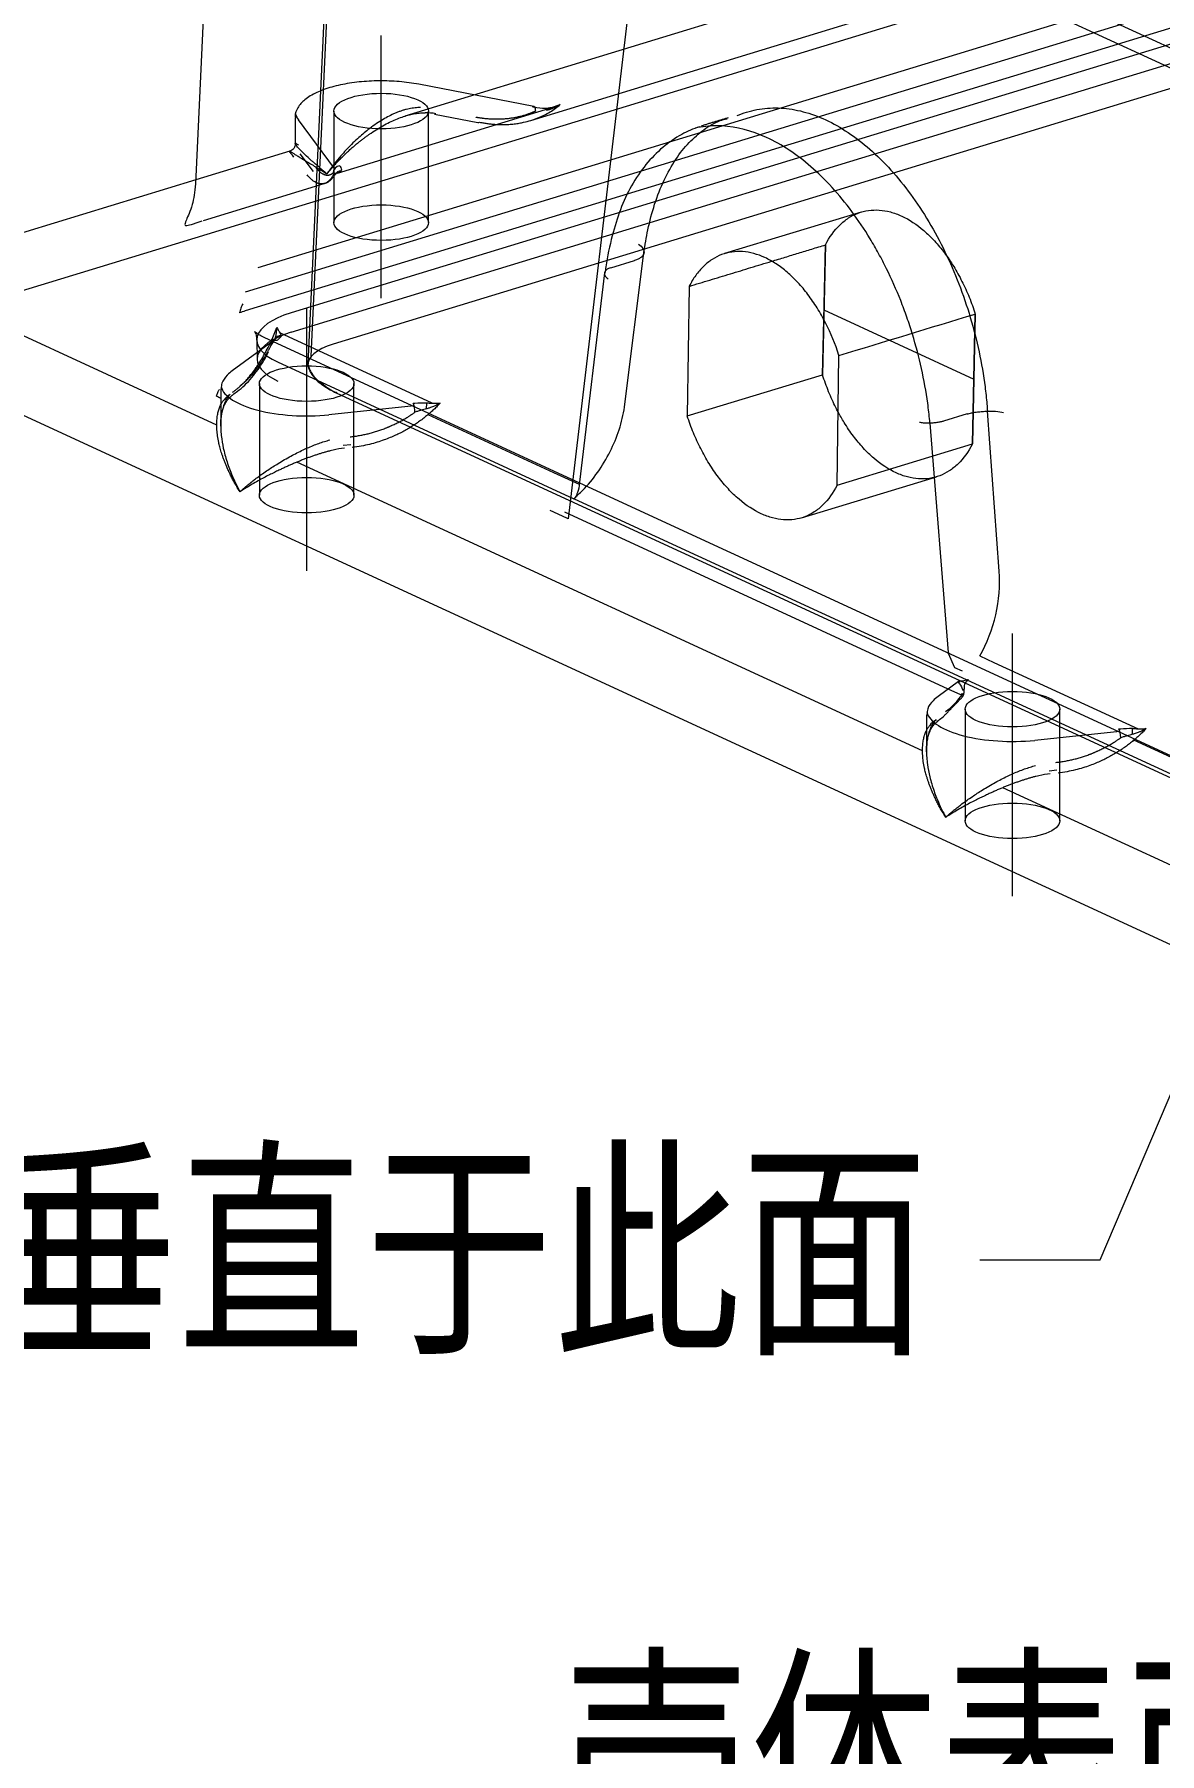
# Model space of a CAD drawing. Header units: millimetres. Extents: x 2028 to 3302, y -96 to 792.
# Drawn here: x 2811.7 to 2877.2, y 480.2 to 580.2 of the extents above; entities that cross this region are included whole.
import ezdxf

# ---------------------------------------------------------------- set-up
doc = ezdxf.new("R2010")
doc.units = ezdxf.units.MM
doc.layers.get('0').update_dxf_attribs({"linetype": 'CONTINUOUS'})
doc.layers.get('Defpoints').update_dxf_attribs({"linetype": 'CONTINUOUS'})
doc.styles.get("Standard").update_dxf_attribs({"font": '', "width": 0.8})
doc.styles.get('Standard').set_extended_font_data('SimSun')
doc.dimstyles.new('111$3', dxfattribs={"dimtxt": 10, "dimasz": 7, "dimexe": 1.6, "dimexo": 0.8, "dimgap": 1, "dimtad": 1, "dimtih": 1, "dimtoh": 1, "dimzin": 0, "dimdsep": 46, "dimtxsty": 'Standard', "dimcen": 0, "dimclrd": 3, "dimclre": 3, "dimclrt": 3, "dimadec": 0, "dimazin": 0, "dimtfac": 1, "dimtmove": 0, "dimatfit": 3, "dimfxl": 1, "dimtolj": 1, "dimlwd": 9, "dimlwe": 9, "dimarcsym": 0})

# ---------------------------------------------------------------- blocks, each defined once
blk = doc.blocks.new('*D21')
at = {"color": 3, "lineweight": 9, "transparency": 16777216}
for p, q in [((2873.691, 508.956), (2883.803, 532.724)), ((2866.691, 508.956), (2873.691, 508.956))]:
    blk.add_line(p, q, dxfattribs=at)
at = {"color": 3, "lineweight": 18, "transparency": 16777216}
blk.add_solid([(2882.729, 533.181), (2884.876, 532.268), (2886.543, 539.166)], dxfattribs=at)
at = {"layer": 'Defpoints', "color": 0, "lineweight": 18, "transparency": 16777216}
for p in [(2886.543, 539.166), (2827.987, 401.53)]:
    blk.add_point(p, dxfattribs=at)
at = {"color": 3, "lineweight": 18, "transparency": 16777216, "insert": (2809.18, 508.956), "char_height": 10, "attachment_point": 5}
blk.add_mtext('\\A1;PG16螺纹孔垂直于此面', dxfattribs=at)
blk = doc.blocks.new('*D22')
at = {"color": 3, "lineweight": 9, "transparency": 16777216}
for p, q in [((3010.863, 479.411), (3017.567, 494.586)), ((3003.863, 479.411), (3010.863, 479.411))]:
    blk.add_line(p, q, dxfattribs=at)
at = {"color": 3, "lineweight": 18, "transparency": 16777216}
blk.add_solid([(3016.5, 495.058), (3018.634, 494.115), (3020.396, 500.989)], dxfattribs=at)
at = {"layer": 'Defpoints', "color": 0, "lineweight": 18, "transparency": 16777216}
for p in [(3020.396, 500.989), (2941.822, 323.126)]:
    blk.add_point(p, dxfattribs=at)
at = {"color": 3, "lineweight": 18, "transparency": 16777216, "insert": (2921.508, 479.411), "char_height": 10, "attachment_point": 5}
blk.add_mtext('\\A1;壳体表面平整度控制在0.2mm以内', dxfattribs=at)

msp = doc.modelspace()

# ---------------------------------------------------------------- linework, layer by layer
at = {"lineweight": 18}
for p, q in [((2807.802, 564.304), (3000.927, 623.31)), ((2824.007, 565.223), (2998.15, 618.43)), ((2998.137, 617.32), (2823.993, 564.113)), ((3000.802, 617.207), (2826.658, 564.001)), ((2826.671, 562.878), (3000.815, 616.084)), ((2965.692, 537.676), (2825.552, 602.321)), ((2827.836, 561.484), (2829.692, 601.925)), ((2829.472, 600.969), (2827.639, 561.044)), ((2822.433, 600.301), (2821.112, 571.509)), ((2966.998, 538.236), (2831.712, 600.642)), ((2914.718, 594.114), (2824.718, 566.616)), ((2847.802, 594.565), (2842.768, 552.025)), ((2877.005, 588.804), (2833.269, 575.441)), ((2840.589, 575.189), (2879.001, 586.925)), ((2899.512, 583.691), (2829.113, 562.182)), ((2840.773, 575.996), (2834.083, 577.291)), ((2829.149, 575.735), (2829.149, 569.247)), ((2829.359, 572.129), (2841.95, 575.976)), ((2834.649, 569.247), (2834.649, 575.735)), ((2826.899, 575.364), (2826.899, 573.837)), ((2829.192, 572.387), (2827.086, 575.226)), ((2834.991, 575.553), (2837.526, 575.062)), ((2826.59, 573.401), (2821.122, 571.73)), ((2827.176, 573.251), (2827.941, 572.219)), ((2821.122, 571.73), (2808.988, 568.023)), ((2821.575, 569.379), (2828.587, 571.522)), ((2859.805, 569.862), (2851.863, 567.448)), ((2857.722, 567.953), (2857.557, 560.399)), ((2857.627, 563.602), (2857.722, 567.953)), ((2845.242, 566.629), (2846.622, 567.05)), ((2846.067, 558.69), (2847.174, 567.497)), ((2844.874, 566.324), (2843.434, 554.156)), ((2845.242, 566.629), (2845.242, 566.629)), ((2822.337, 557.476), (2806.658, 564.708)), ((2849.801, 565.545), (2849.691, 558.008)), ((2857.64, 564.176), (2866.35, 560.158)), ((2866.268, 556.381), (2866.433, 563.934)), ((2866.433, 563.934), (2866.268, 556.381)), ((2834.868, 558.75), (2826.009, 562.836)), ((2857.557, 560.399), (2857.627, 563.602)), ((2825.6, 562.35), (2823.244, 560.634)), ((2824.666, 562.414), (2824.687, 561.297)), ((2966.855, 497.176), (2825.129, 562.553)), ((2825.878, 561.149), (2843.106, 553.201)), ((2858.402, 553.99), (2858.511, 561.527)), ((2963.82, 487.576), (2806.647, 560.079)), ((2824.817, 559.89), (2824.817, 553.402)), ((2830.317, 553.402), (2830.317, 559.89)), ((2849.691, 558.008), (2857.557, 560.399)), ((2822.567, 559.519), (2822.567, 557.46)), ((2823.326, 559.288), (2823.54, 559.444)), ((2829.312, 559.34), (2829.313, 559.34)), ((2829.313, 559.34), (2966.496, 496.058)), ((2833.816, 558.595), (2828.863, 558.077)), ((2841.938, 554.709), (2834.622, 558.085)), ((2865.967, 558.127), (2864.587, 557.705)), ((2867.82, 548.996), (2867.141, 558.288)), ((2864.872, 544.266), (2863.803, 557.59)), ((2829.691, 556.31), (2830.141, 556.357)), ((2858.402, 553.99), (2866.268, 556.381)), ((2863.366, 538.549), (2826.999, 555.325)), ((2843.418, 554.027), (2841.938, 554.709)), ((2856.339, 552.087), (2864.185, 554.472)), ((2843.106, 553.201), (2843.118, 553.196)), ((2843.118, 553.196), (2967.604, 495.771)), ((2842.692, 552.06), (2841.721, 552.508)), ((2864.853, 542.13), (2842.57, 552.409)), ((2842.768, 552.025), (2842.692, 552.06)), ((2864.872, 544.266), (2864.878, 544.195)), ((2865.25, 543.374), (2864.878, 544.195)), ((2866.705, 544.063), (2867.522, 543.687)), ((2865.686, 543.173), (2865.25, 543.374)), ((2867.522, 543.687), (2875.897, 539.823)), ((2865.462, 542.573), (2864.273, 541.708)), ((2865.587, 541.792), (2864.853, 542.13)), ((2865.587, 541.792), (2865.677, 541.881)), ((2865.76, 541.809), (2865.733, 541.805)), ((2865.781, 541.947), (2865.783, 542.135)), ((2865.847, 540.964), (2865.847, 534.476)), ((2871.347, 534.476), (2871.347, 540.964)), ((2863.597, 540.593), (2863.597, 538.533)), ((2864.355, 540.362), (2864.569, 540.517)), ((2874.845, 539.668), (2869.892, 539.151)), ((2879.334, 537.459), (2875.651, 539.158)), ((2870.721, 537.383), (2871.17, 537.43)), ((2880.33, 530.724), (2868.028, 536.398))]:
    msp.add_line(p, q, dxfattribs=at)
for centre, major_axis in [((2831.899, 575.735), (-2.75, 0)), ((2831.899, 569.247), (2.75, 0)), ((2827.567, 559.89), (-2.75, 0)), ((2827.567, 553.402), (2.75, 0)), ((2868.597, 540.964), (-2.75, 0)), ((2868.597, 534.476), (2.75, 0))]:
    msp.add_ellipse(centre, major_axis=major_axis, ratio=0.375419, dxfattribs=at)
for centre, major_axis, ratio, start_param, end_param in [((2840.697, 575.604), (-0.076, -0.393), 0.424812, 1.998408, 3.569205), ((2841.45, 575.51), (-0.019, -0.4), 0.119419, 2.37529, 3.529363), ((2831.899, 575.735), (5, 0), 0.375419, 3.24049, 3.415821), ((2835.082, 572.335), (-3.116, 2.097), 0.818081, 5.215595, 5.390394), ((2837.617, 575.533), (-0.091, -0.471), 0.424812, 6.283171, 6.710797), ((2826.822, 569.812), (-0.366, 3.545), 0.220198, 5.845085, 6.019883), ((2829.487, 572.178), (0.321, 0.238), 0.892885, 0.985845, 2.556641), ((2829.578, 571.883), (0.392, -0.079), 0.924225, 1.754542, 2.908614), ((2830.066, 561.312), (-9.621, 0), 0.375419, 5.395513, 5.442177), ((2830.066, 562.428), (-5.4, 0), 0.375419, 5.395513, 6.966309), ((2830.066, 561.312), (5.379, 0), 0.375419, 2.25392, 3.824717), ((2825.836, 562.026), (0.235, -0.323), 0.823769, 3.141608, 3.988636), ((2825.836, 562.026), (0.235, -0.323), 0.823769, 2.41784, 3.141608), ((2826.085, 562.309), (0.378, -0.131), 0.91913, 1.878771, 3.032844), ((2831.642, 561.017), (-4.004, 0.001), 0.375104, 5.396266, 6.334921), ((2827.567, 559.89), (5, 0), 0.375419, 3.240495, 4.974443), ((2830.066, 561.312), (-9.621, 0), 0.375419, 0.63646, 0.683124), ((2827.567, 559.519), (5, 0), 0.375419, 3.106563, 3.141594), ((2823.043, 555.987), (0.744, 3.495), 0.411166, 0.477779, 0.652577), ((2833.754, 558.374), (-0.042, 0.398), 0.248628, 4.314373, 5.88517), ((2834.542, 558.408), (0.011, 0.4), 0.069768, 0.385839, 1.539911), ((2829.765, 552.887), (3.705, 1.074), 0.830739, 1.334478, 1.509276), ((2843.963, 552.647), (-0.804, 0.594), 0.733493, 6.082586, 6.297948), ((2862.531, 547.573), (1.557, 6.68), 0.760071, 4.343938, 5.09904), ((2864.713, 546.681), (1.454, 6.26), 0.44832, 3.619636, 3.946432), ((2865.303, 542.127), (0.48, 0.01), 0.408146, 5.798282, 6.270972), ((2868.597, 540.964), (5, 0), 0.375419, 3.240495, 4.974442), ((2868.597, 540.593), (5, 0), 0.375419, 3.106563, 3.141594), ((2864.072, 537.061), (0.744, 3.495), 0.411166, 0.477779, 0.652577), ((2874.784, 539.447), (0.042, -0.398), 0.248628, 1.172781, 2.743577), ((2875.572, 539.481), (-0.011, -0.4), 0.069768, 3.527431, 4.681504), ((2870.794, 533.96), (3.705, 1.074), 0.830739, 1.334478, 1.509276)]:
    msp.add_ellipse(centre, major_axis=major_axis, ratio=ratio, start_param=start_param, end_param=end_param, dxfattribs=at)
for points, degree, knots in [([(2831.899, 564.856), (2831.899, 567.856), (2831.899, 580.125)], 1, [0, 0, 0.196482, 1, 1]), ([(2834.083, 577.291), (2833.899, 577.327), (2833.35, 577.417), (2832.374, 577.5), (2831.189, 577.489), (2830.043, 577.369), (2828.999, 577.145), (2828.11, 576.823), (2827.443, 576.423), (2827.043, 575.964), (2826.867, 575.558), (2826.913, 575.352), (2826.924, 575.315)], 3, [0, 0, 0, 0, 0.061755, 0.17982, 0.297723, 0.415711, 0.534158, 0.653766, 0.775712, 0.883018, 0.979173, 1, 1, 1, 1]), ([(2834.191, 575.938), (2834.137, 575.937), (2834.029, 575.937), (2833.864, 575.923), (2833.696, 575.902), (2833.524, 575.87), (2833.349, 575.83), (2833.171, 575.779), (2832.99, 575.72), (2832.806, 575.65), (2832.443, 575.495), (2831.876, 575.187), (2831.171, 574.694), (2830.48, 574.107), (2829.955, 573.585), (2829.517, 573.094), (2829.142, 572.641), (2828.885, 572.288), (2828.743, 572.093)], 3, [0, 0, 0, 0, 0.025815, 0.052019, 0.078653, 0.105755, 0.133361, 0.161508, 0.190226, 0.219548, 0.249502, 0.365948, 0.500521, 0.617423, 0.750323, 0.813162, 0.896388, 1, 1, 1, 1]), ([(2837.617, 575.089), (2837.699, 575.073), (2837.86, 575.041), (2838.095, 575.006), (2838.322, 574.98), (2838.539, 574.962), (2838.746, 574.952), (2838.943, 574.949), (2839.131, 574.952), (2839.309, 574.961), (2839.477, 574.973), (2839.635, 574.99), (2839.784, 575.009), (2839.923, 575.031), (2840.053, 575.055), (2840.281, 575.102), (2840.601, 575.186), (2841, 575.327), (2841.371, 575.493), (2841.712, 575.681), (2842.027, 575.886), (2842.218, 576.04), (2842.312, 576.115)], 3, [0, 0, 0, 0, 0.047288, 0.092852, 0.136691, 0.178807, 0.219199, 0.257868, 0.294812, 0.330033, 0.363531, 0.395305, 0.425356, 0.453684, 0.48029, 0.505173, 0.595282, 0.682316, 0.766289, 0.847215, 0.925112, 1, 1, 1, 1]), ([(2841.45, 575.881), (2841.225, 575.892), (2841.004, 575.919), (2840.764, 575.962), (2840.73, 575.968), (2840.697, 575.974)], 3, [0, 0, 0, 0, 0.859738, 0.859738, 1, 1, 1, 1]), ([(2842.312, 576.115), (2842.266, 576.094), (2842.182, 576.057), (2842.064, 576.013), (2841.971, 575.982), (2841.837, 575.943), (2841.667, 575.902), (2841.517, 575.887), (2841.45, 575.881)], 3, [0, 0, 0, 0, 0.169851, 0.309832, 0.419939, 0.500172, 0.776828, 1, 1, 1, 1]), ([(2841.497, 575.797), (2841.533, 575.802), (2841.616, 575.816), (2841.757, 575.854), (2841.942, 575.918), (2842.133, 576.006), (2842.259, 576.083), (2842.312, 576.115)], 3, [0, 0, 0, 0, 0.122787, 0.289383, 0.499885, 0.791811, 1, 1, 1, 1]), ([(2852.599, 575.472), (2852.634, 575.487), (2852.67, 575.502), (2853.087, 575.67), (2853.481, 575.78), (2854.297, 575.912), (2854.72, 575.932), (2855.568, 575.882), (2855.996, 575.813), (2856.861, 575.585), (2857.299, 575.426), (2858.617, 574.815), (2859.474, 574.244), (2860.725, 573.148), (2861.138, 572.739), (2861.929, 571.864), (2862.31, 571.395), (2863.042, 570.394), (2863.394, 569.863), (2864.066, 568.737), (2864.379, 568.154), (2864.961, 566.952), (2865.23, 566.333), (2865.724, 565.056), (2865.95, 564.394), (2866.539, 562.407), (2866.825, 561.066), (2867.044, 559.368), (2867.08, 559.029), (2867.121, 558.558), (2867.131, 558.423), (2867.141, 558.288)], 3, [0, 0, 0, 0, 0.006394, 0.006394, 0.073981, 0.073981, 0.141568, 0.141568, 0.209155, 0.209155, 0.276743, 0.276743, 0.411917, 0.411917, 0.479504, 0.479504, 0.547092, 0.547092, 0.614679, 0.614679, 0.682266, 0.682266, 0.749853, 0.749853, 0.81744, 0.81744, 0.952615, 0.952615, 0.986409, 0.986409, 1, 1, 1, 1]), ([(2828.743, 572.093), (2828.809, 572.171), (2828.938, 572.325), (2829.136, 572.547), (2829.332, 572.759), (2829.525, 572.958), (2829.714, 573.147), (2829.9, 573.324), (2830.081, 573.49), (2830.256, 573.645), (2830.427, 573.789), (2830.591, 573.924), (2830.749, 574.048), (2830.9, 574.163), (2831.043, 574.268), (2831.179, 574.365), (2831.397, 574.515), (2831.699, 574.711), (2832.088, 574.936), (2832.468, 575.13), (2832.837, 575.291), (2833.193, 575.421), (2833.535, 575.52), (2833.861, 575.589), (2834.17, 575.63), (2834.367, 575.634), (2834.463, 575.636)], 3, [0, 0, 0, 0, 0.044696, 0.087763, 0.129202, 0.169012, 0.207195, 0.24375, 0.278679, 0.311982, 0.343659, 0.373711, 0.40214, 0.428946, 0.45413, 0.477695, 0.499643, 0.566719, 0.630735, 0.691756, 0.749854, 0.805114, 0.857634, 0.907529, 0.954933, 1, 1, 1, 1]), ([(2850.401, 574.818), (2850.042, 574.704), (2849.297, 574.39), (2848.245, 573.655), (2847.262, 572.649), (2846.428, 571.439), (2845.777, 570.026), (2845.298, 568.437), (2845.023, 567.184), (2844.921, 566.435), (2844.906, 566.312)], 3, [0, 0, 0, 0, 0.119317, 0.258592, 0.400651, 0.545047, 0.682569, 0.818713, 0.970499, 1, 1, 1, 1]), ([(2847.168, 567.488), (2847.232, 567.948), (2847.404, 568.932), (2847.78, 570.367), (2848.329, 571.751), (2849.008, 572.962), (2849.787, 573.944), (2850.662, 574.692), (2851.397, 575.134), (2851.868, 575.263), (2852.002, 575.29)], 3, [0, 0, 0, 0, 0.107333, 0.237933, 0.375455, 0.515821, 0.655056, 0.796074, 0.942743, 1, 1, 1, 1]), ([(2863.803, 557.59), (2863.798, 557.637), (2863.794, 557.685), (2863.757, 558.068), (2863.717, 558.407), (2863.484, 560.098), (2863.188, 561.436), (2862.682, 563.09), (2862.573, 563.421), (2862.344, 564.076), (2862.224, 564.398), (2861.847, 565.351), (2861.573, 565.969), (2861.13, 566.868), (2860.976, 567.163), (2860.658, 567.744), (2860.493, 568.031), (2859.984, 568.87), (2859.63, 569.398), (2858.892, 570.394), (2858.508, 570.861), (2857.711, 571.733), (2857.296, 572.139), (2856.46, 572.864), (2856.036, 573.186), (2855.178, 573.752), (2854.742, 573.996), (2853.423, 574.601), (2852.561, 574.824), (2851.291, 574.894), (2850.87, 574.871), (2850.36, 574.787), (2850.256, 574.766), (2850.153, 574.743)], 3, [0, 0, 0, 0, 0.005084, 0.005084, 0.041238, 0.041238, 0.185851, 0.185851, 0.222005, 0.222005, 0.258158, 0.258158, 0.330465, 0.330465, 0.366618, 0.366618, 0.402772, 0.402772, 0.475079, 0.475079, 0.547385, 0.547385, 0.619692, 0.619692, 0.691999, 0.691999, 0.764306, 0.764306, 0.90892, 0.90892, 0.981227, 0.981227, 1, 1, 1, 1]), ([(2826.899, 573.844), (2826.899, 573.794), (2826.885, 573.697), (2826.817, 573.56), (2826.707, 573.453), (2826.618, 573.41), (2826.569, 573.395)], 3, [0, 0, 0, 0, 0.242061, 0.495853, 0.751778, 1, 1, 1, 1]), ([(2826.899, 573.854), (2826.899, 573.854), (2826.9, 573.862), (2826.909, 573.868), (2826.945, 573.856), (2827, 573.825), (2827.055, 573.785), (2827.082, 573.766)], 3, [0, 0, 0, 0, 0.016674, 0.274903, 0.524172, 0.765498, 1, 1, 1, 1]), ([(2828.743, 572.093), (2828.688, 572.137), (2828.583, 572.223), (2828.437, 572.344), (2828.306, 572.454), (2828.19, 572.552), (2828.088, 572.641), (2827.998, 572.719), (2827.92, 572.788), (2827.734, 572.954), (2827.477, 573.19), (2827.187, 573.477), (2826.99, 573.695), (2826.922, 573.794), (2826.908, 573.825), (2826.908, 573.825)], 3, [0, 0, 0, 0, 0.054881, 0.10595, 0.153206, 0.19665, 0.236281, 0.2721, 0.304107, 0.332303, 0.509107, 0.664718, 0.843746, 0.998752, 1, 1, 1, 1]), ([(2826.673, 573.255), (2826.66, 573.268), (2826.636, 573.292), (2826.608, 573.323), (2826.585, 573.348), (2826.57, 573.368), (2826.562, 573.383), (2826.561, 573.391), (2826.567, 573.394), (2826.581, 573.391), (2826.604, 573.382), (2826.634, 573.367), (2826.674, 573.345), (2826.722, 573.317), (2826.78, 573.283), (2826.847, 573.242), (2826.924, 573.195), (2827.018, 573.137), (2827.14, 573.064), (2827.297, 572.969), (2827.493, 572.851), (2827.73, 572.706), (2828.015, 572.532), (2828.351, 572.326), (2828.609, 572.173), (2828.743, 572.093)], 3, [0, 0, 0, 0, 0.025076, 0.050867, 0.077404, 0.104716, 0.132829, 0.161765, 0.191546, 0.222193, 0.253724, 0.286155, 0.319501, 0.353778, 0.388997, 0.425172, 0.462312, 0.500429, 0.549417, 0.605848, 0.669736, 0.741089, 0.819914, 0.906217, 1, 1, 1, 1]), ([(2829.159, 572.096), (2829.14, 572.062), (2829.103, 571.994), (2829.044, 571.901), (2828.981, 571.815), (2828.915, 571.738), (2828.845, 571.67), (2828.772, 571.612), (2828.695, 571.565), (2828.614, 571.529), (2828.531, 571.505), (2828.446, 571.495), (2828.357, 571.497), (2828.262, 571.514), (2828.153, 571.551), (2828.031, 571.614), (2827.895, 571.71), (2827.745, 571.842), (2827.642, 571.962), (2827.588, 572.024)], 3, [0, 0, 0, 0, 0.044562, 0.090209, 0.136943, 0.184771, 0.233694, 0.283719, 0.334846, 0.387081, 0.440425, 0.494882, 0.546332, 0.604683, 0.669937, 0.742096, 0.821159, 0.907127, 1, 1, 1, 1]), ([(2828.05, 572.517), (2828.332, 572.138), (2828.734, 571.992), (2828.986, 572.041), (2829.101, 572.138)], 2, [0, 0, 0, 0.5, 0.75, 1, 1, 1]), ([(2829.213, 572.043), (2829.21, 572.05), (2829.205, 572.063), (2829.184, 572.085), (2829.15, 572.11), (2829.118, 572.129), (2829.101, 572.138)], 3, [0, 0, 0, 0, 0.198501, 0.431741, 0.69915, 1, 1, 1, 1]), ([(2829.578, 572.253), (2829.567, 572.243), (2829.542, 572.22), (2829.498, 572.19), (2829.447, 572.162), (2829.382, 572.135), (2829.288, 572.108), (2829.208, 572.101), (2829.159, 572.096)], 3, [0, 0, 0, 0, 0.104956, 0.223227, 0.354883, 0.499973, 0.690247, 1, 1, 1, 1]), ([(2829.159, 572.096), (2829.164, 572.088), (2829.176, 572.068), (2829.192, 572.044), (2829.208, 572.023), (2829.217, 572.02), (2829.214, 572.037), (2829.213, 572.043)], 3, [0, 0, 0, 0, 0.129504, 0.296266, 0.500246, 0.799442, 1, 1, 1, 1]), ([(2829.487, 572.549), (2829.497, 572.536), (2829.506, 572.522), (2829.568, 572.425), (2829.595, 572.338), (2829.578, 572.253)], 3, [0, 0, 0, 0, 0.140262, 0.140262, 1, 1, 1, 1]), ([(2821.112, 571.501), (2821.059, 571.033), (2820.933, 570.184), (2820.536, 569.349), (2820.465, 569.139), (2820.499, 569.099)], 3, [0, 0, 0, 0, 0.323892, 0.687167, 1, 1, 1, 1]), ([(2857.722, 567.953), (2857.958, 568.413), (2858.237, 568.797), (2858.718, 569.264), (2858.89, 569.402), (2859.247, 569.634), (2859.433, 569.728), (2859.818, 569.873), (2860.017, 569.925), (2860.43, 569.985), (2860.641, 569.992), (2861.067, 569.964), (2861.282, 569.927), (2861.716, 569.812), (2861.937, 569.732), (2862.597, 569.427), (2863.027, 569.144), (2863.658, 568.602), (2863.866, 568.4), (2864.265, 567.968), (2864.457, 567.736), (2864.829, 567.241), (2865.008, 566.978), (2865.351, 566.421), (2865.511, 566.133), (2865.811, 565.537), (2865.951, 565.23), (2866.209, 564.596), (2866.327, 564.267), (2866.433, 563.934)], 3, [0, 0, 0, 0, 0.125, 0.125, 0.1875, 0.1875, 0.25, 0.25, 0.3125, 0.3125, 0.375, 0.375, 0.4375, 0.4375, 0.5, 0.5, 0.625, 0.625, 0.6875, 0.6875, 0.75, 0.75, 0.8125, 0.8125, 0.875, 0.875, 0.9375, 0.9375, 1, 1, 1, 1]), ([(2820.499, 569.099), (2820.51, 569.086), (2820.57, 569.064), (2820.83, 569.134), (2821.233, 569.264), (2821.495, 569.357)], 3, [0, 0, 0, 0, 0.173047, 0.567509, 1, 1, 1, 1]), ([(2846.849, 568.006), (2846.97, 567.923), (2847.063, 567.83), (2847.171, 567.645), (2847.189, 567.551), (2847.157, 567.419), (2847.137, 567.375), (2847.079, 567.295), (2847.041, 567.257), (2846.948, 567.186), (2846.892, 567.154), (2846.768, 567.097), (2846.699, 567.072), (2846.623, 567.051)], 3, [0, 0, 0, 0, 0.25, 0.25, 0.5, 0.5, 0.625, 0.625, 0.75, 0.75, 0.875, 0.875, 1, 1, 1, 1]), ([(2858.511, 561.527), (2858.296, 562.192), (2858.035, 562.822), (2857.579, 563.718), (2857.415, 564.01), (2857.071, 564.562), (2856.892, 564.824), (2856.519, 565.317), (2856.325, 565.55), (2855.921, 565.985), (2855.714, 566.185), (2855.294, 566.545), (2855.082, 566.706), (2854.65, 566.989), (2854.43, 567.112), (2853.77, 567.417), (2853.337, 567.533), (2852.697, 567.577), (2852.485, 567.57), (2852.077, 567.511), (2851.88, 567.46), (2851.497, 567.316), (2851.311, 567.222), (2850.954, 566.99), (2850.786, 566.855), (2850.469, 566.546), (2850.321, 566.372), (2850.045, 565.987), (2849.916, 565.774), (2849.801, 565.545)], 3, [0, 0, 0, 0, 0.125, 0.125, 0.1875, 0.1875, 0.25, 0.25, 0.3125, 0.3125, 0.375, 0.375, 0.4375, 0.4375, 0.5, 0.5, 0.625, 0.625, 0.6875, 0.6875, 0.75, 0.75, 0.8125, 0.8125, 0.875, 0.875, 0.9375, 0.9375, 1, 1, 1, 1]), ([(2844.873, 566.316), (2844.869, 566.266), (2844.882, 566.214), (2844.948, 566.101), (2845.01, 566.039), (2845.091, 565.984)], 3, [0, 0, 0, 0, 0.451837, 0.451837, 1, 1, 1, 1]), ([(2845.242, 566.629), (2845.14, 566.599), (2845.056, 566.56), (2844.931, 566.464), (2844.892, 566.408), (2844.875, 566.338), (2844.874, 566.327), (2844.873, 566.316)], 3, [0, 0, 0, 0, 0.459616, 0.459616, 0.919232, 0.919232, 1, 1, 1, 1]), ([(2823.858, 564.53), (2823.807, 564.448), (2823.771, 564.361), (2823.706, 564.184), (2823.678, 564.094), (2823.652, 564.004)], 3, [0, 0, 0, 0, 0.5, 0.5, 1, 1, 1, 1]), ([(2827.567, 549.012), (2827.567, 552.012), (2827.567, 564.28)], 1, [0, 0, 0.196482, 1, 1]), ([(2825.129, 562.553), (2825.018, 562.607), (2824.777, 562.728), (2824.531, 562.904), (2824.499, 562.965), (2824.641, 562.751), (2824.649, 562.53), (2824.649, 562.416)], 3, [0, 0, 0, 0, 0.14186, 0.356331, 0.588037, 0.823975, 1, 1, 1, 1]), ([(2825.488, 562.326), (2825.494, 562.341), (2825.56, 562.481), (2825.679, 562.75), (2825.784, 563.014), (2825.836, 563.144)], 3, [0, 0, 0, 0, 0.055135, 0.536873, 1, 1, 1, 1]), ([(2825.722, 562.477), (2825.73, 562.499), (2825.75, 562.552), (2825.777, 562.653), (2825.806, 562.798), (2825.827, 562.965), (2825.833, 563.091), (2825.836, 563.144)], 3, [0, 0, 0, 0, 0.122787, 0.289383, 0.499885, 0.791811, 1, 1, 1, 1]), ([(2825.836, 563.144), (2825.854, 563.113), (2825.888, 563.057), (2825.929, 562.984), (2825.959, 562.929), (2826, 562.855), (2826.045, 562.767), (2826.073, 562.707), (2826.085, 562.68)], 3, [0, 0, 0, 0, 0.169851, 0.309832, 0.419939, 0.500172, 0.776828, 1, 1, 1, 1]), ([(2823.257, 559.387), (2823.302, 559.419), (2823.39, 559.481), (2823.52, 559.583), (2823.645, 559.688), (2823.765, 559.797), (2823.879, 559.908), (2823.987, 560.02), (2824.09, 560.132), (2824.188, 560.244), (2824.28, 560.354), (2824.367, 560.463), (2824.448, 560.568), (2824.524, 560.671), (2824.595, 560.77), (2824.72, 560.95), (2824.896, 561.22), (2825.116, 561.593), (2825.312, 561.962), (2825.433, 562.209), (2825.488, 562.326)], 3, [0, 0, 0, 0, 0.056409, 0.110762, 0.163058, 0.213298, 0.261481, 0.307608, 0.351679, 0.393694, 0.433653, 0.471556, 0.507404, 0.541196, 0.572934, 0.602616, 0.710107, 0.813929, 0.914099, 1, 1, 1, 1]), ([(2823.539, 559.444), (2823.83, 559.658), (2824.354, 560.166), (2824.96, 560.994), (2825.258, 561.556), (2825.345, 561.734)], 3, [0, 0, 0, 0, 0.442978, 0.832179, 1, 1, 1, 1]), ([(2825.48, 562.095), (2825.536, 562.166), (2825.634, 562.289), (2825.695, 562.421), (2825.722, 562.477)], 3, [0, 0, 0, 0, 0.568288, 1, 1, 1, 1]), ([(2826.085, 562.68), (2826.056, 562.595), (2825.982, 562.512), (2825.869, 562.422), (2825.853, 562.41), (2825.836, 562.397)], 3, [0, 0, 0, 0, 0.859738, 0.859738, 1, 1, 1, 1]), ([(2827.644, 560.941), (2827.645, 560.949), (2827.646, 560.957), (2827.648, 560.97), (2827.649, 560.975), (2827.651, 560.977), (2827.652, 560.976), (2827.653, 560.973), (2827.653, 560.972), (2827.653, 560.971)], 3, [0, 0, 0, 0, 0.363699, 0.363699, 0.733472, 0.733472, 0.930533, 0.930533, 1, 1, 1, 1]), ([(2827.644, 560.941), (2827.646, 560.929), (2827.649, 560.918), (2827.652, 560.904), (2827.652, 560.901), (2827.654, 560.894), (2827.654, 560.891), (2827.656, 560.881), (2827.658, 560.875), (2827.662, 560.855), (2827.666, 560.842), (2827.676, 560.803), (2827.684, 560.778), (2827.729, 560.649), (2827.781, 560.546), (2827.913, 560.344), (2827.994, 560.244), (2828.185, 560.049), (2828.296, 559.953), (2828.664, 559.675), (2828.962, 559.502), (2829.312, 559.34)], 3, [0, 0, 0, 0, 0.019121, 0.019121, 0.024696, 0.024696, 0.03027, 0.03027, 0.041419, 0.041419, 0.063718, 0.063718, 0.108314, 0.108314, 0.2867, 0.2867, 0.465086, 0.465086, 0.643472, 0.643472, 1, 1, 1, 1]), ([(2827.653, 560.971), (2827.66, 560.943), (2827.673, 560.883), (2827.706, 560.783), (2827.755, 560.669), (2827.846, 560.501), (2827.979, 560.317), (2828.141, 560.146), (2828.274, 560.031), (2828.397, 559.934), (2828.528, 559.837), (2828.678, 559.724), (2828.823, 559.619), (2828.985, 559.516), (2829.14, 559.433), (2829.258, 559.39), (2829.314, 559.37)], 3, [0, 0, 0, 0, 0.049618, 0.107802, 0.174623, 0.25014, 0.400491, 0.499914, 0.56251, 0.62493, 0.692409, 0.749562, 0.826464, 0.874967, 0.941468, 1, 1, 1, 1]), ([(2823.244, 560.634), (2823.135, 560.557), (2822.889, 560.339), (2822.632, 559.998), (2822.601, 559.717), (2822.603, 559.614)], 3, [0, 0, 0, 0, 0.288487, 0.750997, 1, 1, 1, 1]), ([(2858.462, 558.241), (2858.417, 558.326), (2858.372, 558.412), (2858.179, 558.796), (2858.039, 559.104), (2857.782, 559.738), (2857.663, 560.066), (2857.557, 560.399)], 3, [0, 0, 0, 0, 0.126827, 0.126827, 0.563414, 0.563414, 1, 1, 1, 1]), ([(2822.329, 559.165), (2822.35, 559.238), (2822.373, 559.308), (2822.426, 559.441), (2822.455, 559.504), (2822.497, 559.551)], 3, [0, 0, 0, 0, 0.5, 0.5, 1, 1, 1, 1]), ([(2822.542, 558.596), (2822.572, 558.662), (2822.637, 558.788), (2822.72, 558.896), (2822.762, 558.95)], 3, [0, 0, 0, 0, 0.507912, 1, 1, 1, 1]), ([(2823.124, 559.285), (2823.097, 559.255), (2823.043, 559.193), (2822.969, 559.091), (2822.901, 558.98), (2822.838, 558.86), (2822.781, 558.732), (2822.731, 558.596), (2822.686, 558.451), (2822.649, 558.297), (2822.591, 557.993), (2822.57, 557.725), (2822.568, 557.509)], 3, [0, 0, 0, 0, 0.071405, 0.143963, 0.217787, 0.292986, 0.369661, 0.447909, 0.527821, 0.609482, 0.692972, 1, 1, 1, 1]), ([(2835.335, 558.762), (2835.275, 558.698), (2835.153, 558.57), (2834.959, 558.382), (2834.754, 558.196), (2834.538, 558.013), (2834.31, 557.833), (2834.072, 557.658), (2833.822, 557.488), (2833.56, 557.324), (2833.288, 557.166), (2833.011, 557.02), (2832.722, 556.88), (2832.408, 556.744), (2832.052, 556.607), (2831.653, 556.474), (2831.212, 556.353), (2830.727, 556.247), (2830.39, 556.201), (2830.215, 556.178)], 3, [0, 0, 0, 0, 0.044562, 0.090209, 0.136943, 0.184771, 0.233694, 0.283719, 0.334846, 0.387081, 0.440425, 0.494882, 0.546332, 0.604683, 0.669937, 0.742096, 0.821159, 0.907127, 1, 1, 1, 1]), ([(2833.754, 558.744), (2833.79, 558.748), (2833.827, 558.752), (2834.084, 558.775), (2834.316, 558.785), (2834.542, 558.779)], 3, [0, 0, 0, 0, 0.140262, 0.140262, 1, 1, 1, 1]), ([(2835.335, 558.762), (2835.303, 558.743), (2835.23, 558.7), (2835.1, 558.633), (2834.919, 558.551), (2834.721, 558.477), (2834.574, 558.437), (2834.515, 558.421)], 3, [0, 0, 0, 0, 0.129504, 0.296266, 0.500246, 0.799442, 1, 1, 1, 1]), ([(2834.542, 558.779), (2834.572, 558.775), (2834.636, 558.766), (2834.734, 558.757), (2834.842, 558.75), (2834.968, 558.747), (2835.136, 558.747), (2835.259, 558.756), (2835.335, 558.762)], 3, [0, 0, 0, 0, 0.104956, 0.223227, 0.354883, 0.499973, 0.690247, 1, 1, 1, 1]), ([(2823.689, 553.608), (2823.637, 553.691), (2823.534, 553.854), (2823.393, 554.098), (2823.264, 554.334), (2823.147, 554.562), (2823.041, 554.782), (2822.946, 554.992), (2822.86, 555.194), (2822.784, 555.386), (2822.716, 555.569), (2822.655, 555.742), (2822.603, 555.906), (2822.557, 556.059), (2822.517, 556.204), (2822.483, 556.338), (2822.434, 556.553), (2822.382, 556.842), (2822.343, 557.2), (2822.333, 557.533), (2822.349, 557.839), (2822.389, 558.118), (2822.452, 558.369), (2822.509, 558.522), (2822.542, 558.595), (2822.542, 558.596)], 3, [0, 0, 0, 0, 0.049164, 0.096536, 0.142117, 0.185908, 0.227908, 0.268118, 0.30654, 0.343173, 0.378018, 0.411076, 0.442348, 0.471836, 0.49954, 0.525464, 0.549607, 0.62352, 0.694059, 0.761295, 0.825308, 0.886191, 0.944053, 0.999021, 1, 1, 1, 1]), ([(2830.086, 556.796), (2831.097, 556.902), (2832.064, 557.268), (2832.543, 557.45), (2833.448, 557.933), (2833.862, 558.229)], 2, [0, 0, 0, 0.5, 0.5, 0.75, 1, 1, 1]), ([(2834.515, 558.421), (2834.471, 558.41), (2834.376, 558.386), (2834.223, 558.342), (2834.048, 558.29), (2833.926, 558.25), (2833.862, 558.229)], 3, [0, 0, 0, 0, 0.198501, 0.431741, 0.69915, 1, 1, 1, 1]), ([(2843.221, 553.325), (2843.396, 553.472), (2843.895, 553.937), (2844.61, 554.871), (2845.314, 556.082), (2845.823, 557.379), (2846.01, 558.248), (2846.067, 558.69)], 3, [0, 0, 0, 0, 0.111307, 0.331329, 0.552313, 0.774733, 1, 1, 1, 1]), ([(2858.402, 553.99), (2858.17, 553.531), (2857.895, 553.147), (2857.419, 552.682), (2857.248, 552.544), (2856.893, 552.314), (2856.709, 552.22), (2856.326, 552.075), (2856.128, 552.024), (2855.718, 551.965), (2855.507, 551.957), (2855.083, 551.986), (2854.868, 552.023), (2854.434, 552.139), (2854.213, 552.219), (2853.553, 552.523), (2853.123, 552.806), (2852.49, 553.348), (2852.281, 553.55), (2851.881, 553.981), (2851.687, 554.213), (2851.313, 554.706), (2851.133, 554.969), (2850.787, 555.525), (2850.625, 555.813), (2850.322, 556.408), (2850.18, 556.715), (2849.919, 557.348), (2849.799, 557.675), (2849.691, 558.008)], 3, [0, 0, 0, 0, 0.125, 0.125, 0.1875, 0.1875, 0.25, 0.25, 0.3125, 0.3125, 0.375, 0.375, 0.4375, 0.4375, 0.5, 0.5, 0.625, 0.625, 0.6875, 0.6875, 0.75, 0.75, 0.8125, 0.8125, 0.875, 0.875, 0.9375, 0.9375, 1, 1, 1, 1]), ([(2866.268, 556.381), (2866.032, 555.921), (2865.754, 555.536), (2865.273, 555.069), (2865.1, 554.931), (2864.743, 554.7), (2864.557, 554.606), (2864.172, 554.46), (2863.973, 554.408), (2863.561, 554.349), (2863.349, 554.341), (2862.924, 554.37), (2862.709, 554.406), (2862.274, 554.522), (2862.053, 554.602), (2861.393, 554.906), (2860.963, 555.189), (2860.332, 555.732), (2860.124, 555.933), (2859.725, 556.366), (2859.533, 556.597), (2859.161, 557.092), (2858.982, 557.355), (2858.689, 557.831), (2858.573, 558.034), (2858.462, 558.241)], 3, [0, 0, 0, 0, 0.145884, 0.145884, 0.218826, 0.218826, 0.291768, 0.291768, 0.364711, 0.364711, 0.437653, 0.437653, 0.510595, 0.510595, 0.583537, 0.583537, 0.729421, 0.729421, 0.802363, 0.802363, 0.875305, 0.875305, 0.948247, 0.948247, 1, 1, 1, 1]), ([(2864.587, 557.705), (2864.561, 557.698), (2864.507, 557.683), (2864.417, 557.663), (2864.317, 557.644), (2864.207, 557.626), (2864.088, 557.611), (2863.96, 557.599), (2863.827, 557.59), (2863.691, 557.587), (2863.554, 557.589), (2863.421, 557.596), (2863.294, 557.61), (2863.223, 557.625), (2863.187, 557.633)], 3, [0, 0, 0, 0, 0.062467, 0.12873, 0.198788, 0.272642, 0.350289, 0.43173, 0.516964, 0.60599, 0.698808, 0.795416, 0.895813, 1, 1, 1, 1]), ([(2865.967, 558.127), (2866.044, 558.148), (2866.126, 558.167), (2866.298, 558.202), (2866.39, 558.218), (2866.578, 558.245), (2866.673, 558.256), (2866.867, 558.274), (2866.967, 558.281), (2867.257, 558.293), (2867.448, 558.292), (2867.789, 558.269), (2867.945, 558.248), (2868.067, 558.218)], 3, [0, 0, 0, 0, 0.125, 0.125, 0.25, 0.25, 0.375, 0.375, 0.5, 0.5, 0.75, 0.75, 1, 1, 1, 1]), ([(2822.568, 557.509), (2822.568, 557.498), (2822.566, 557.225), (2822.604, 556.71), (2822.757, 555.925), (2822.95, 555.281), (2823.164, 554.707), (2823.383, 554.194), (2823.58, 553.817), (2823.689, 553.608)], 3, [0, 0, 0, 0, 0.009303, 0.219247, 0.401409, 0.607918, 0.706437, 0.837132, 1, 1, 1, 1]), ([(2823.689, 553.608), (2823.735, 553.649), (2823.823, 553.728), (2823.959, 553.845), (2824.089, 553.954), (2824.213, 554.056), (2824.33, 554.15), (2824.439, 554.236), (2824.538, 554.313), (2824.79, 554.504), (2825.201, 554.797), (2825.846, 555.217), (2826.525, 555.616), (2827.136, 555.935), (2827.603, 556.149), (2827.938, 556.29), (2828.268, 556.415), (2828.591, 556.525), (2828.804, 556.587), (2828.909, 556.617)], 3, [0, 0, 0, 0, 0.041243, 0.07962, 0.115133, 0.14778, 0.177562, 0.20448, 0.228533, 0.249722, 0.382588, 0.499528, 0.634065, 0.75055, 0.803992, 0.855465, 0.905152, 0.953256, 1, 1, 1, 1]), ([(2829.102, 556.025), (2829.045, 556.011), (2828.93, 555.983), (2828.754, 555.937), (2828.573, 555.886), (2828.388, 555.831), (2828.199, 555.771), (2828.006, 555.707), (2827.81, 555.639), (2827.611, 555.567), (2827.409, 555.49), (2827.205, 555.41), (2826.998, 555.325), (2826.79, 555.237), (2826.581, 555.146), (2826.371, 555.051), (2826.16, 554.954), (2825.93, 554.846), (2825.673, 554.721), (2825.381, 554.576), (2825.064, 554.413), (2824.728, 554.231), (2824.38, 554.032), (2824.025, 553.82), (2823.804, 553.68), (2823.689, 553.608)], 3, [0, 0, 0, 0, 0.025076, 0.050867, 0.077404, 0.104716, 0.132829, 0.161765, 0.191546, 0.222193, 0.253724, 0.286155, 0.319501, 0.353778, 0.388997, 0.425172, 0.462312, 0.500429, 0.549417, 0.605848, 0.669735, 0.741089, 0.819914, 0.906217, 1, 1, 1, 1]), ([(2843.431, 554.158), (2843.431, 554.145), (2843.418, 553.911), (2843.329, 553.576), (2843.184, 553.266), (2843.136, 553.204), (2843.118, 553.195)], 3, [0, 0, 0, 0, 0.023403, 0.438261, 0.761302, 1, 1, 1, 1]), ([(2868.597, 530.085), (2868.597, 533.085), (2868.597, 545.354)], 1, [0, 0, 0.196482, 1, 1]), ([(2864.273, 541.708), (2864.164, 541.63), (2863.918, 541.413), (2863.661, 541.072), (2863.63, 540.79), (2863.632, 540.687)], 3, [0, 0, 0, 0, 0.288487, 0.750997, 1, 1, 1, 1]), ([(2866.043, 542.69), (2866.043, 542.69), (2866.043, 542.69), (2866.021, 542.678), (2865.928, 542.645), (2865.766, 542.607), (2865.592, 542.584), (2865.481, 542.577), (2865.454, 542.576)], 3, [0, 0, 0, 0, 0.010887, 0.19315, 0.390642, 0.626894, 0.911002, 1, 1, 1, 1]), ([(2865.457, 542.538), (2865.458, 542.534), (2865.459, 542.53), (2865.467, 542.502), (2865.482, 542.471), (2865.508, 542.44)], 3, [0, 0, 0, 0, 0.156232, 0.156232, 1, 1, 1, 1]), ([(2865.803, 542.131), (2865.796, 542.209), (2865.8, 542.376), (2865.917, 542.578), (2866.02, 542.677), (2866.043, 542.69), (2866.043, 542.69)], 3, [0, 0, 0, 0, 0.254009, 0.601577, 0.823252, 1, 1, 1, 1]), ([(2863.572, 539.67), (2863.601, 539.736), (2863.666, 539.861), (2863.75, 539.97), (2863.791, 540.023)], 3, [0, 0, 0, 0, 0.507679, 1, 1, 1, 1]), ([(2864.153, 540.359), (2864.126, 540.328), (2864.072, 540.267), (2863.998, 540.164), (2863.93, 540.053), (2863.867, 539.934), (2863.81, 539.806), (2863.76, 539.67), (2863.716, 539.526), (2863.679, 539.373), (2863.621, 539.07), (2863.599, 538.803), (2863.597, 538.588)], 3, [0, 0, 0, 0, 0.071709, 0.144498, 0.218481, 0.293764, 0.370449, 0.448633, 0.528407, 0.609857, 0.693063, 1, 1, 1, 1]), ([(2876.365, 539.836), (2876.304, 539.772), (2876.182, 539.643), (2875.988, 539.455), (2875.783, 539.269), (2875.567, 539.086), (2875.34, 538.907), (2875.101, 538.732), (2874.851, 538.561), (2874.59, 538.397), (2874.317, 538.24), (2874.041, 538.094), (2873.751, 537.954), (2873.437, 537.817), (2873.081, 537.68), (2872.682, 537.547), (2872.241, 537.426), (2871.757, 537.32), (2871.419, 537.275), (2871.244, 537.251)], 3, [0, 0, 0, 0, 0.044562, 0.090209, 0.136943, 0.184771, 0.233694, 0.283719, 0.334846, 0.387081, 0.440425, 0.494882, 0.546332, 0.604683, 0.669937, 0.742096, 0.821159, 0.907127, 1, 1, 1, 1]), ([(2874.784, 539.818), (2874.82, 539.822), (2874.856, 539.825), (2875.114, 539.848), (2875.345, 539.859), (2875.572, 539.852)], 3, [0, 0, 0, 0, 0.140262, 0.140262, 1, 1, 1, 1]), ([(2876.365, 539.836), (2876.332, 539.817), (2876.259, 539.774), (2876.129, 539.707), (2875.948, 539.625), (2875.75, 539.55), (2875.603, 539.51), (2875.544, 539.495)], 3, [0, 0, 0, 0, 0.129504, 0.296266, 0.500246, 0.799442, 1, 1, 1, 1]), ([(2875.572, 539.852), (2875.601, 539.848), (2875.665, 539.84), (2875.764, 539.831), (2875.872, 539.824), (2875.997, 539.82), (2876.165, 539.821), (2876.288, 539.83), (2876.365, 539.836)], 3, [0, 0, 0, 0, 0.104956, 0.223227, 0.354883, 0.499973, 0.690247, 1, 1, 1, 1]), ([(2864.719, 534.681), (2864.666, 534.764), (2864.563, 534.928), (2864.422, 535.172), (2864.293, 535.408), (2864.176, 535.636), (2864.07, 535.856), (2863.974, 536.067), (2863.889, 536.269), (2863.812, 536.461), (2863.744, 536.644), (2863.684, 536.817), (2863.631, 536.981), (2863.585, 537.135), (2863.545, 537.279), (2863.511, 537.414), (2863.463, 537.628), (2863.411, 537.918), (2863.372, 538.275), (2863.362, 538.607), (2863.378, 538.913), (2863.418, 539.192), (2863.481, 539.443), (2863.539, 539.596), (2863.571, 539.669), (2863.572, 539.67)], 3, [0, 0, 0, 0, 0.0492, 0.096607, 0.142221, 0.186043, 0.228073, 0.268312, 0.30676, 0.343419, 0.378288, 0.411368, 0.442662, 0.472169, 0.499891, 0.52583, 0.549989, 0.623824, 0.694291, 0.761461, 0.825413, 0.886242, 0.944054, 0.998976, 1, 1, 1, 1]), ([(2871.115, 537.87), (2872.127, 537.975), (2873.093, 538.342), (2873.572, 538.524), (2874.477, 539.007), (2874.891, 539.302)], 2, [0, 0, 0, 0.5, 0.5, 0.75, 1, 1, 1]), ([(2875.544, 539.495), (2875.5, 539.483), (2875.405, 539.459), (2875.252, 539.416), (2875.077, 539.363), (2874.955, 539.323), (2874.891, 539.302)], 3, [0, 0, 0, 0, 0.198501, 0.431741, 0.69915, 1, 1, 1, 1]), ([(2863.597, 538.588), (2863.597, 538.576), (2863.595, 538.302), (2863.633, 537.786), (2863.786, 536.998), (2863.98, 536.351), (2864.195, 535.776), (2864.414, 535.265), (2864.61, 534.889), (2864.719, 534.681)], 3, [0, 0, 0, 0, 0.009294, 0.219565, 0.402224, 0.60988, 0.708065, 0.838106, 1, 1, 1, 1]), ([(2864.719, 534.681), (2864.764, 534.722), (2864.852, 534.801), (2864.988, 534.918), (2865.118, 535.028), (2865.242, 535.13), (2865.359, 535.224), (2865.468, 535.309), (2865.568, 535.386), (2865.819, 535.577), (2866.23, 535.87), (2866.876, 536.29), (2867.555, 536.69), (2868.165, 537.008), (2868.632, 537.222), (2868.967, 537.363), (2869.297, 537.488), (2869.62, 537.599), (2869.833, 537.66), (2869.938, 537.69)], 3, [0, 0, 0, 0, 0.041243, 0.079621, 0.115133, 0.14778, 0.177563, 0.20448, 0.228533, 0.249722, 0.382588, 0.499528, 0.634065, 0.75055, 0.803992, 0.855465, 0.905152, 0.953256, 1, 1, 1, 1]), ([(2870.131, 537.098), (2870.075, 537.085), (2869.959, 537.057), (2869.783, 537.01), (2869.602, 536.96), (2869.417, 536.904), (2869.228, 536.845), (2869.035, 536.781), (2868.839, 536.713), (2868.64, 536.64), (2868.438, 536.564), (2868.234, 536.483), (2868.027, 536.399), (2867.819, 536.311), (2867.61, 536.219), (2867.4, 536.125), (2867.189, 536.028), (2866.96, 535.919), (2866.702, 535.795), (2866.41, 535.65), (2866.093, 535.486), (2865.757, 535.304), (2865.409, 535.106), (2865.054, 534.893), (2864.834, 534.754), (2864.719, 534.681)], 3, [0, 0, 0, 0, 0.025076, 0.050867, 0.077404, 0.104716, 0.132829, 0.161765, 0.191546, 0.222193, 0.253724, 0.286155, 0.319501, 0.353778, 0.388997, 0.425172, 0.462312, 0.500429, 0.549417, 0.605848, 0.669735, 0.741089, 0.819914, 0.906217, 1, 1, 1, 1])]:
    msp.add_open_spline(points, degree=degree, knots=knots, dxfattribs=at)
for points, degree in [([(2840.881, 575.737), (2840.499, 575.559), (2839.665, 575.332), (2838.779, 575.239), (2837.861, 575.283), (2837.397, 575.373)], 2), ([(2852.06, 575.341), (2850.518, 574.87)], 1), ([(2828.591, 571.527), (2828.954, 571.609), (2829.195, 572.043)], 2), ([(2854.595, 567.002), (2857.722, 567.953)], 1), ([(2846.623, 567.051), (2846.623, 567.05), (2846.623, 567.05), (2846.622, 567.05)], 3), ([(2849.801, 565.545), (2854.595, 567.002)], 1), ([(2858.511, 561.527), (2861.152, 562.329), (2863.792, 563.132), (2866.433, 563.934)], 3), ([(2825.48, 562.095), (2825.283, 561.7), (2824.853, 560.999), (2824.396, 560.402), (2823.923, 559.924), (2823.684, 559.749)], 2), ([(2825.696, 562.417), (2825.6, 562.35)], 1), ([(2822.567, 557.411), (2822.558, 558.481), (2823.04, 559.033)], 2), ([(2823.046, 559.038), (2823.325, 559.288)], 1), ([(2865.967, 558.127), (2865.967, 558.127), (2865.967, 558.127), (2865.967, 558.127)], 3), ([(2843.152, 553.233), (2843.157, 553.237), (2843.089, 553.171)], 2), ([(2843.095, 553.174), (2843.126, 553.202), (2843.156, 553.231), (2843.185, 553.261)], 3), ([(2843.185, 553.261), (2843.212, 553.289), (2843.237, 553.317), (2843.261, 553.347)], 3), ([(2865.539, 542.506), (2865.508, 542.56), (2865.477, 542.584), (2865.463, 542.574)], 3), ([(2865.508, 542.44), (2865.594, 542.339), (2865.662, 542.191), (2865.729, 542.045)], 3), ([(2865.683, 541.676), (2865.783, 541.79), (2865.78, 541.946)], 2), ([(2864.568, 540.517), (2865.697, 541.683)], 1), ([(2863.596, 538.488), (2863.587, 539.556), (2864.07, 540.106)], 2), ([(2864.075, 540.112), (2864.354, 540.361)], 1)]:
    msp.add_open_spline(points, degree=degree, dxfattribs=at)

# ---------------------------------------------------------------- dimensions: what is measured, and where the dimension line sits
for p1, p2, text, picture, middle in [((2827.987, 401.53), (2886.543, 539.166), 'PG16螺纹孔垂直于此面', '*D21', (2809.18, 508.956)), ((2941.822, 323.126), (3020.396, 500.989), '壳体表面平整度控制在0.2mm以内', '*D22', (2921.508, 479.411))]:
    dim = msp.add_diameter_dim_2p(p1=p1, p2=p2, text=text, dimstyle='111$3', dxfattribs=at)
    dim.commit()
    dim.dimension.update_dxf_attribs({"geometry": picture, "text_midpoint": middle, "dimtype": 163})

doc.saveas('drawing.dxf')
